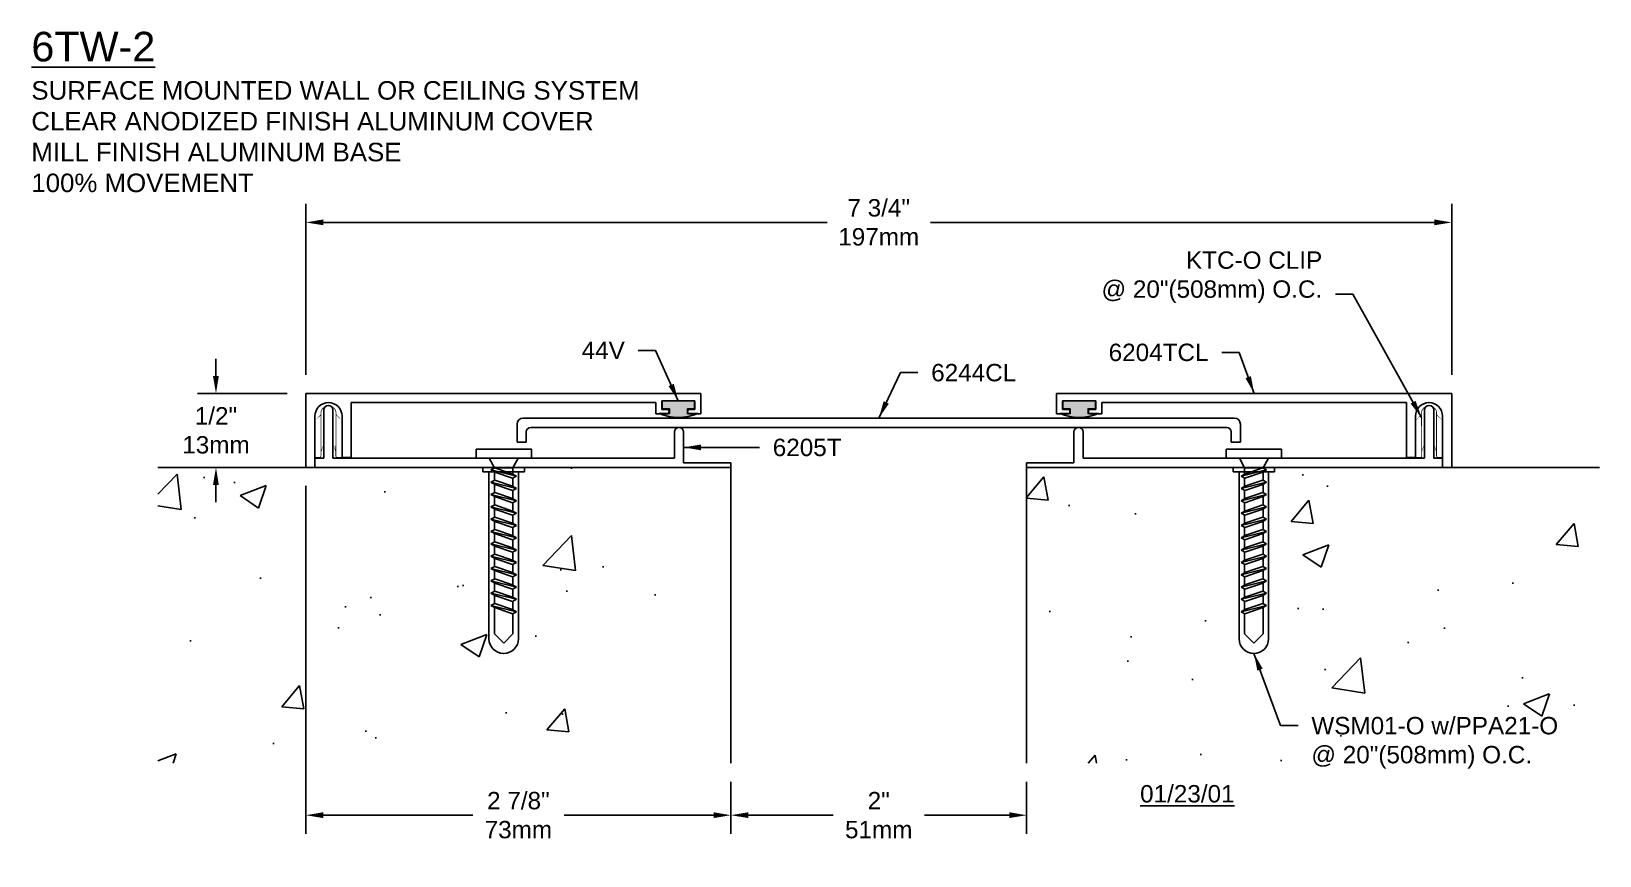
# Model space of a CAD drawing. Header units: inches. Extents: x 1.5 to 12.2, y 0.6 to 6.1.
import ezdxf

# ---------------------------------------------------------------- set-up
doc = ezdxf.new("R2010")
doc.units = ezdxf.units.IN
doc.header["$MEASUREMENT"] = 0
for name, color, linetype in [('Anchors', 4, 'Continuous'), ('Conditions', 1, 'Continuous'), ('Dimensions', 3, 'Continuous'), ('Fillers', 2, 'Continuous'), ('Metals', 7, 'Continuous'), ('text', 2, 'Continuous')]:
    doc.layers.add(name, color=color, linetype=linetype)
doc.styles.get("Standard").update_dxf_attribs({"font": 'arial.ttf'})
doc.dimstyles.get("Standard").update_dxf_attribs({"dimtxt": 0.1175, "dimasz": 0.1175, "dimexe": 0.125, "dimexo": 0.125, "dimgap": 0.09, "dimtad": 0, "dimtih": 1, "dimtoh": 1, "dimdec": 4, "dimzin": 0, "dimdsep": 46, "dimlunit": 4, "dimtxsty": 'Standard', "dimcen": 0.09, "dimadec": 0, "dimazin": 0, "dimtfac": 1, "dimtdec": 4, "dimtofl": 0, "dimtmove": 0, "dimatfit": 3, "dimfxl": 0, "dimfrac": 2, "dimtolj": 1, "dimtzin": 0, "dimarcsym": 0})

# ---------------------------------------------------------------- blocks, each defined once
blk = doc.blocks.new('6204T')
for p, q in [((-0.062, 0.5), (-0.062, 0)), ((-0.062, 0.5), (2.61, 0.5)), ((0.091, 0.438), (0.092, 0.438)), ((0.245, 0.438), (2.305, 0.438)), ((0.245, 0.438), (0.245, 0.068)), ((2.305, 0.438), (2.305, 0.362)), ((2.345, 0.45), (2.345, 0.392)), ((2.345, 0.45), (2.57, 0.45)), ((2.57, 0.45), (2.57, 0.392)), ((2.61, 0.5), (2.61, 0.362)), ((0, 0.347), (0, 0)), ((0.183, 0.347), (0.183, 0.068)), ((2.305, 0.362), (2.381, 0.362)), ((2.345, 0.392), (2.381, 0.392)), ((2.395, 0.378), (2.395, 0.376)), ((2.52, 0.378), (2.52, 0.376)), ((2.534, 0.392), (2.57, 0.392)), ((2.534, 0.362), (2.61, 0.362)), ((-0.062, 0), (0, 0)), ((0.183, 0.068), (0.245, 0.068))]:
    blk.add_line(p, q)
for centre, radius, start, end in [((0.091, 0.347), 0.091, 90, 180), ((0.092, 0.347), 0.091, 0, 90), ((2.381, 0.378), 0.014, 0, 90), ((2.381, 0.376), 0.014, 270, 0), ((2.534, 0.378), 0.014, 90, 180), ((2.534, 0.376), 0.014, 180, 270)]:
    blk.add_arc(centre, radius, start, end)
blk = doc.blocks.new('6205T')
for p, q in [((-2.753, 0.062), (-2.753, 0.389)), ((-2.723, 0.419), (-2.721, 0.419)), ((-2.691, 0.062), (-2.691, 0.389)), ((-0.382, 0.062), (-0.382, 0.24)), ((-0.352, 0.27), (-0.35, 0.27)), ((-0.32, 0.031), (-0.32, 0.24)), ((-2.813, 0), (-2.813, 0.062)), ((-2.813, 0.062), (-2.753, 0.062)), ((-2.813, 0), (0, 0)), ((-2.691, 0.062), (-0.382, 0.062)), ((-0.32, 0.031), (0, 0.031)), ((0, 0), (0, 0.031))]:
    blk.add_line(p, q)
for centre, start, end in [((-2.723, 0.389), 90, 180), ((-2.721, 0.389), 0, 90), ((-0.352, 0.24), 90, 180), ((-0.35, 0.24), 0, 90)]:
    blk.add_arc(centre, 0.03, start, end)
blk = doc.blocks.new('6244')
for p, q in [((-2.446, -0.1), (-2.446, 0.022)), ((-2.406, 0.062), (2.406, 0.062)), ((-2.353, 0), (2.353, 0)), ((2.446, -0.1), (2.446, 0.022)), ((-2.446, -0.1), (-2.384, -0.1)), ((-2.384, -0.1), (-2.384, -0.031)), ((2.384, -0.1), (2.384, -0.031)), ((2.384, -0.1), (2.446, -0.1))]:
    blk.add_line(p, q)
for centre, radius, start, end in [((-2.406, 0.022), 0.04, 90, 180), ((-2.353, -0.031), 0.031, 90, 180), ((2.406, 0.022), 0.04, 0, 90), ((2.353, -0.031), 0.031, 0, 90)]:
    blk.add_arc(centre, radius, start, end)
blk = doc.blocks.new('A$CB5')
at = {"const_width": 0.005}
for points in [[(0.041, 0.313, -0.804927), (0.143, 0.307, 0.586365)], [(0.041, 0.313), (0.041, 0.014, -0.414214), (0.031, 0.004), (0.003, 0.004)], [(0.143, 0.307), (0.141, 0.013, 0.4154), (0.151, 0.003), (0.183, 0.003)]]:
    blk.add_lwpolyline(points, format="xyb", dxfattribs=at)
for points in [[(0, 0.252, 0, 0.005, 0), (0.04, 0.291, 0.005, 0.005, 0)], [(0.183, 0.252, 0, 0.005, 0), (0.142, 0.294, 0.005, 0.005, 0)], [(0.06, 0.097, 0, 0.005, 0), (0.041, 0.041, 0.005, 0.005, 0)], [(0.122, 0.097, 0, 0.005, 0), (0.142, 0.041, 0.005, 0.005, 0)]]:
    blk.add_lwpolyline(points, format="xyseb")
blk = doc.blocks.new('tclip')
blk.add_blockref('A$CB5', (3.433, 2.823))
blk = doc.blocks.new('44v')
blk.add_hatch(color=256).paths.add_polyline_path([(0.11, 0), (-0.11, 0), (-0.11, -0.053), (-0.06, -0.053), (-0.06, -0.086), (-0.13, -0.086, 0.199136), (0.131, -0.086), (0.061, -0.086), (0.061, -0.054), (0.11, -0.054)])
blk.add_lwpolyline([(-0.13, -0.086), (-0.06, -0.086), (-0.06, -0.053), (-0.11, -0.053), (-0.11, 0), (0.11, 0), (0.11, -0.054), (0.061, -0.054), (0.061, -0.086), (0.131, -0.086, -0.199136)], format="xyb", close=True)
blk = doc.blocks.new('WSM01')
for p, q in [((0.005, 0.063), (-0.183, 0.063)), ((-0.183, 0.001), (-0.183, 0.063)), ((0.192, 0.001), (-0.183, 0.001)), ((-0.058, -0.064), (-0.093, 0.001)), ((0.005, 0.063), (0.192, 0.063)), ((0.067, -0.064), (0.103, 0.001)), ((0.192, 0.001), (0.192, 0.063)), ((-0.081, -0.12), (0.091, -0.078)), ((-0.081, -0.12), (-0.055, -0.106)), ((-0.058, -0.107), (-0.058, -0.064)), ((0.067, -0.064), (-0.058, -0.064)), ((0.065, -0.064), (-0.055, -0.106)), ((0.065, -0.093), (-0.055, -0.134)), ((0.091, -0.078), (0.065, -0.064)), ((0.091, -0.078), (0.065, -0.093)), ((0.067, -0.065), (0.067, -0.064)), ((0.067, -0.149), (0.067, -0.092)), ((-0.081, -0.12), (-0.055, -0.134)), ((-0.081, -0.203), (0.091, -0.162)), ((-0.081, -0.203), (-0.055, -0.189)), ((-0.081, -0.203), (-0.055, -0.218)), ((-0.058, -0.191), (-0.058, -0.133)), ((0.065, -0.147), (-0.055, -0.189)), ((0.065, -0.176), (-0.055, -0.218)), ((0.091, -0.162), (0.065, -0.147)), ((0.091, -0.162), (0.065, -0.176)), ((0.067, -0.232), (0.067, -0.175)), ((-0.081, -0.287), (0.091, -0.245)), ((-0.081, -0.287), (-0.055, -0.272)), ((-0.081, -0.287), (-0.055, -0.301)), ((-0.058, -0.274), (-0.058, -0.216)), ((-0.058, -0.357), (-0.058, -0.3)), ((0.065, -0.231), (-0.055, -0.272)), ((0.065, -0.259), (-0.055, -0.301)), ((0.065, -0.314), (-0.055, -0.356)), ((0.091, -0.245), (0.065, -0.231)), ((0.091, -0.245), (0.065, -0.259)), ((0.091, -0.328), (0.065, -0.314)), ((0.067, -0.315), (0.067, -0.258)), ((-0.081, -0.37), (0.091, -0.328)), ((-0.081, -0.37), (-0.055, -0.356)), ((-0.081, -0.37), (-0.055, -0.384)), ((-0.081, -0.453), (0.091, -0.412)), ((-0.058, -0.441), (-0.058, -0.383)), ((0.065, -0.343), (-0.055, -0.384)), ((0.065, -0.397), (-0.055, -0.439)), ((0.091, -0.328), (0.065, -0.343)), ((0.091, -0.412), (0.065, -0.397)), ((0.091, -0.412), (0.065, -0.426)), ((0.067, -0.399), (0.067, -0.342)), ((-0.081, -0.453), (-0.055, -0.439)), ((-0.081, -0.453), (-0.055, -0.468)), ((-0.081, -0.537), (0.091, -0.495)), ((-0.081, -0.537), (-0.055, -0.522)), ((-0.058, -0.524), (-0.058, -0.466)), ((0.065, -0.426), (-0.055, -0.468)), ((0.065, -0.481), (-0.055, -0.522)), ((0.065, -0.509), (-0.055, -0.551)), ((0.091, -0.495), (0.065, -0.481)), ((0.091, -0.495), (0.065, -0.509)), ((0.067, -0.482), (0.067, -0.425)), ((0.067, -0.565), (0.067, -0.508)), ((-0.081, -0.537), (-0.055, -0.551)), ((-0.081, -0.62), (0.091, -0.578)), ((-0.081, -0.62), (-0.055, -0.606)), ((-0.081, -0.62), (-0.055, -0.634)), ((-0.058, -0.607), (-0.058, -0.55)), ((-0.058, -0.691), (-0.058, -0.633)), ((0.065, -0.564), (-0.055, -0.606)), ((0.065, -0.593), (-0.055, -0.634)), ((0.091, -0.578), (0.065, -0.564)), ((0.091, -0.578), (0.065, -0.593)), ((0.067, -0.649), (0.067, -0.592)), ((-0.081, -0.703), (0.091, -0.662)), ((-0.081, -0.703), (-0.055, -0.689)), ((-0.081, -0.703), (-0.055, -0.718)), ((-0.058, -0.774), (-0.058, -0.716)), ((0.065, -0.647), (-0.055, -0.689)), ((0.065, -0.676), (-0.055, -0.718)), ((0.065, -0.731), (-0.055, -0.772)), ((0.091, -0.662), (0.065, -0.647)), ((0.091, -0.662), (0.065, -0.676)), ((0.091, -0.745), (0.065, -0.731)), ((0.067, -0.732), (0.067, -0.675)), ((-0.081, -0.787), (0.091, -0.745)), ((-0.081, -0.787), (-0.055, -0.772)), ((-0.081, -0.787), (-0.055, -0.801)), ((-0.081, -0.87), (0.091, -0.828)), ((-0.058, -0.857), (-0.058, -0.8)), ((0.065, -0.759), (-0.055, -0.801)), ((0.065, -0.814), (-0.055, -0.856)), ((0.065, -0.843), (-0.055, -0.884)), ((0.091, -0.745), (0.065, -0.759)), ((0.091, -0.828), (0.065, -0.814)), ((0.091, -0.828), (0.065, -0.843)), ((0.067, -0.815), (0.067, -0.758)), ((0.067, -0.899), (0.067, -0.842)), ((-0.081, -0.87), (-0.055, -0.856)), ((-0.081, -0.87), (-0.055, -0.884)), ((-0.081, -0.953), (0.091, -0.912)), ((-0.081, -0.953), (-0.055, -0.939)), ((-0.081, -0.953), (-0.055, -0.968)), ((-0.058, -0.941), (-0.058, -0.883)), ((0.065, -0.897), (-0.055, -0.939)), ((0.065, -0.926), (-0.055, -0.968)), ((0.091, -0.912), (0.065, -0.897)), ((0.091, -0.912), (0.065, -0.926)), ((0.067, -0.982), (0.067, -0.925)), ((-0.081, -1.037), (0.091, -0.995)), ((-0.081, -1.037), (-0.055, -1.022)), ((-0.081, -1.037), (-0.055, -1.051)), ((-0.058, -1.024), (-0.058, -0.966)), ((-0.058, -1.187), (-0.058, -1.05)), ((0.065, -0.981), (-0.055, -1.022)), ((0.065, -1.009), (-0.055, -1.051)), ((0.091, -0.995), (0.065, -0.981)), ((0.091, -0.995), (0.065, -1.009)), ((0.067, -1.187), (0.067, -1.008)), ((0.005, -1.249), (-0.058, -1.187)), ((0.005, -1.249), (0.067, -1.187))]:
    blk.add_line(p, q)
blk = doc.blocks.new('PPA21')
for p, q in [((0.14, 0.03), (-0.14, 0.03)), ((-0.14, 0.03), (-0.14, 0)), ((0.14, 0), (-0.14, 0)), ((-0.1, 0), (-0.1, -1.128)), ((0.1, 0), (0.1, -1.128)), ((0.14, 0.03), (0.14, 0)), ((0.001, -1.227), (-0.001, -1.227))]:
    blk.add_line(p, q)
for centre, start, end in [((-0.001, -1.128), 180, 270), ((0.001, -1.128), 270, 0)]:
    blk.add_arc(centre, 0.099, start, end)
blk = doc.blocks.new('*D9')
at = {"layer": 'Defpoints', "color": 0}
for p in [(6.278, 1.186), (8.278, 1.186), (6.278, 0.835)]:
    blk.add_point(p, dxfattribs=at)
at = {"layer": 'Dimensions', "color": 0, "lineweight": -2}
for p, q in [((6.278, 1.061), (6.278, 0.71)), ((8.278, 1.061), (8.278, 0.71)), ((6.396, 0.835), (6.969, 0.835)), ((8.161, 0.835), (7.588, 0.835))]:
    blk.add_line(p, q, dxfattribs=at)
at = {"layer": 'Dimensions', "color": 0}
for points in [[(6.396, 0.855), (6.396, 0.816), (6.278, 0.835)], [(8.161, 0.855), (8.161, 0.816), (8.278, 0.835)]]:
    blk.add_solid(points, dxfattribs=at)
at = {"layer": 'Dimensions', "color": 0, "insert": (7.278, 0.835), "char_height": 0.1175, "attachment_point": 5}
blk.add_mtext('\\A1;2"\\P51mm', dxfattribs=at)
blk = doc.blocks.new('*D10')
at = {"layer": 'Defpoints', "color": 0}
for p in [(3.403, 3.186), (6.278, 1.186), (3.403, 0.835)]:
    blk.add_point(p, dxfattribs=at)
at = {"layer": 'Dimensions', "color": 0, "lineweight": -2}
for p, q in [((3.403, 3.061), (3.403, 0.71)), ((6.278, 1.061), (6.278, 0.71)), ((3.521, 0.835), (4.532, 0.835)), ((6.161, 0.835), (5.15, 0.835))]:
    blk.add_line(p, q, dxfattribs=at)
at = {"layer": 'Dimensions', "color": 0}
for points in [[(3.521, 0.855), (3.521, 0.816), (3.403, 0.835)], [(6.161, 0.855), (6.161, 0.816), (6.278, 0.835)]]:
    blk.add_solid(points, dxfattribs=at)
at = {"layer": 'Dimensions', "color": 0, "insert": (4.841, 0.835), "char_height": 0.1175, "attachment_point": 5}
blk.add_mtext('\\A1;2 7/8"\\P73mm', dxfattribs=at)
blk = doc.blocks.new('*D11')
at = {"layer": 'Defpoints', "color": 0}
for p in [(3.403, 3.686), (2.796, 3.186), (3.403, 3.186)]:
    blk.add_point(p, dxfattribs=at)
at = {"layer": 'Dimensions', "color": 0, "lineweight": -2}
for p, q in [((2.796, 3.803), (2.796, 3.921)), ((3.278, 3.686), (2.671, 3.686)), ((3.278, 3.186), (2.671, 3.186)), ((2.796, 3.068), (2.796, 2.951))]:
    blk.add_line(p, q, dxfattribs=at)
at = {"layer": 'Dimensions', "color": 0}
for points in [[(2.776, 3.803), (2.815, 3.803), (2.796, 3.686)], [(2.776, 3.068), (2.815, 3.068), (2.796, 3.186)]]:
    blk.add_solid(points, dxfattribs=at)
at = {"layer": 'Dimensions', "color": 0, "insert": (2.796, 3.436), "char_height": 0.1175, "attachment_point": 5}
blk.add_mtext('\\A1;1/2"\\P13mm', dxfattribs=at)
blk = doc.blocks.new('*D12')
at = {"layer": 'Defpoints', "color": 0}
for p in [(11.153, 4.842), (3.403, 3.686), (11.153, 3.686)]:
    blk.add_point(p, dxfattribs=at)
at = {"layer": 'Dimensions', "color": 0, "lineweight": -2}
for p, q in [((3.403, 3.811), (3.403, 4.967)), ((11.153, 3.811), (11.153, 4.967)), ((3.521, 4.842), (6.929, 4.842)), ((11.036, 4.842), (7.628, 4.842))]:
    blk.add_line(p, q, dxfattribs=at)
at = {"layer": 'Dimensions', "color": 0}
for points in [[(3.521, 4.862), (3.521, 4.823), (3.403, 4.842)], [(11.036, 4.862), (11.036, 4.823), (11.153, 4.842)]]:
    blk.add_solid(points, dxfattribs=at)
at = {"layer": 'Dimensions', "color": 0, "insert": (7.278, 4.842), "char_height": 0.1175, "attachment_point": 5}
blk.add_mtext('\\A1;7 3/4"\\P197mm', dxfattribs=at)

msp = doc.modelspace()

# ---------------------------------------------------------------- hatches: boundary and pattern name
at = {"layer": 'Conditions'}
h = msp.add_hatch(dxfattribs=at)
h.set_pattern_fill('AR-CONC', color=256, scale=0.25, style=0)
h.paths.add_polyline_path([(6.27825, 3.18586), (4.80564, 3.18586), (4.80425, 3.18331), (4.80425, 3.17786), (4.88175, 3.17786), (4.88175, 3.14786), (4.84175, 3.14786), (4.84175, 2.01995, -0.41421356), (4.74275, 1.92095), (4.74075, 1.92095, -0.41421356), (4.64175, 2.01995), (4.64175, 3.14786), (4.60175, 3.14786), (4.60175, 3.17786), (4.67162, 3.17786), (4.67925, 3.18209), (4.67925, 3.18331), (4.67785, 3.18586), (2.40325, 3.18586), (2.40325, 1.18586), (6.27825, 1.18586)])
h.paths.add_polyline_path([(12.15325, 3.18586), (9.87864, 3.18586), (9.87725, 3.18331), (9.87725, 3.18209), (9.88487, 3.17786), (9.95475, 3.17786), (9.95475, 3.14786), (9.91475, 3.14786), (9.91475, 2.01995, -0.41421356), (9.81575, 1.92095), (9.81375, 1.92095, -0.41421356), (9.71475, 2.01995), (9.71475, 3.14786), (9.67475, 3.14786), (9.67475, 3.17786), (9.75225, 3.17786), (9.75225, 3.18331), (9.75085, 3.18586), (8.27825, 3.18586), (8.27825, 1.18586), (12.15325, 1.18586)])
h.paths.add_polyline_path([(10.17428, 1.7403), (11.70266, 1.7403), (11.70266, 1.32951), (10.17428, 1.32951)], flags=24)

# ---------------------------------------------------------------- linework, layer by layer
for points in [[(6.27825, 1.18586), (6.27825, 3.18586), (2.40325, 3.18586)], [(8.27825, 1.18586), (8.27825, 3.18586), (12.15325, 3.18586)]]:
    msp.add_lwpolyline(points, dxfattribs=at)

# ---------------------------------------------------------------- block references
at = {"layer": 'Anchors'}
for name, p in [('tclip', (0.0323, 0.42761)), ('WSM01', (9.80986, 3.24733)), ('PPA21', (9.81475, 3.15586))]:
    msp.add_blockref(name, p, dxfattribs=at)
at = {"layer": 'Anchors', "xscale": -1}
for name, p in [('tclip', (14.5242, 0.42761)), ('WSM01', (4.74664, 3.24733)), ('PPA21', (4.74175, 3.15586))]:
    msp.add_blockref(name, p, dxfattribs=at)
at = {"layer": 'Fillers'}
msp.add_blockref('44v', (5.92275, 3.63586), dxfattribs=at)
at = {"layer": 'Fillers', "xscale": -1}
msp.add_blockref('44v', (8.63375, 3.63586), dxfattribs=at)
at = {"layer": 'Metals'}
for name, p in [('6204T', (3.46525, 3.18586)), ('6205T', (6.27825, 3.18586)), ('6244', (7.27825, 3.45693))]:
    msp.add_blockref(name, p, dxfattribs=at)
at = {"layer": 'Metals', "xscale": -1}
for name, p in [('6204T', (11.09125, 3.18586)), ('6205T', (8.27825, 3.18586))]:
    msp.add_blockref(name, p, dxfattribs=at)

# ---------------------------------------------------------------- texts
at = {"layer": 'text', "insert": (1.54749, 6.13045), "char_height": 0.2, "width": 5.0625, "attachment_point": 1}
msp.add_mtext('{\\L6TW-2\\P\\H0.625x;\\lSURFACE MOUNTED WALL OR CEILING SYSTEM\\PCLEAR ANODIZED FINISH ALUMINUM COVER\\PMILL FINISH ALUMINUM BASE\\P100% MOVEMENT}', dxfattribs=at)
at = {"layer": 'text', "char_height": 0.1175}
for s, insert, attachment_point in [('KTC-O CLIP\\P@ 20"(508mm) O.C.', (10.27718, 4.29734), 9), ('\\A1;44V', (5.56093, 3.91863), 9), ('6204TCL', (9.50805, 3.90329), 9), ('\\A1;6244CL', (7.63279, 3.88564), 1), ('\\A1;6205T', (6.56129, 3.38011), 1), ('WSM01-O w/PPA21-O\\P@ 20"(508mm) O.C.', (10.20365, 1.49922), 1), ('{\\L01/23/01}', (9.04562, 1.03885), 1)]:
    msp.add_mtext(s, dxfattribs=dict(at, insert=insert, attachment_point=attachment_point))

# ---------------------------------------------------------------- dimensions: what is measured, and where the dimension line sits
at = {"layer": 'Dimensions'}
dim = msp.add_linear_dim(base=(11.15325, 4.84222), p1=(3.40325, 3.68586), p2=(11.15325, 3.68586), text='<>\\P197mm', dimstyle='Standard', dxfattribs=at)
dim.commit()
dim.dimension.update_dxf_attribs({"geometry": '*D12', "text_midpoint": (7.27825, 4.84222), "dimtype": 160})
dim = msp.add_linear_dim(base=(2.7956, 3.18586), p1=(3.40325, 3.68586), p2=(3.40325, 3.18586), angle=90, text='<>\\P13mm', dimstyle='Standard', dxfattribs=at)
dim.commit()
dim.dimension.update_dxf_attribs({"geometry": '*D11', "text_midpoint": (2.7956, 3.43586)})
for base, p1, p2, text, picture, middle in [((3.40325, 0.83526), (6.27825, 1.18586), (3.40325, 3.18586), '<>\\P73mm', '*D10', (4.84075, 0.83526)), ((6.27825, 0.83526), (8.27825, 1.18586), (6.27825, 1.18586), '<>\\P51mm', '*D9', (7.27825, 0.83526))]:
    dim = msp.add_linear_dim(base=base, p1=p1, p2=p2, text=text, dimstyle='Standard', dxfattribs=at)
    dim.commit()
    dim.dimension.update_dxf_attribs({"geometry": picture, "text_midpoint": middle})

# ---------------------------------------------------------------- leaders
at = {"layer": 'text', "annotation_type": 0, "has_hookline": 1}
for points, hookline_direction, text_width in [([(10.94907, 3.52384), (10.48468, 4.35609), (10.36718, 4.35609)], 1, 1.46963), ([(5.92275, 3.63586), (5.76843, 3.97738), (5.65093, 3.97738)], 1, 0.2887), ([(9.81725, 3.68586), (9.71555, 3.96204), (9.59805, 3.96204)], 1, 0.66324), ([(7.27825, 3.51893), (7.42529, 3.82689), (7.54279, 3.82689)], 0, 0.56297), ([(5.95825, 3.32136), (6.47129, 3.32136)], 0, 0.45597), ([(9.81575, 1.92895), (9.99615, 1.44047), (10.11365, 1.44047)], 0, 1.65983)]:
    msp.add_leader(points, dimstyle='Standard', override={"dimgap": 0.09, "dimtad": 0}, dxfattribs=dict(at, hookline_direction=hookline_direction, text_width=text_width))

doc.saveas('drawing.dxf')
